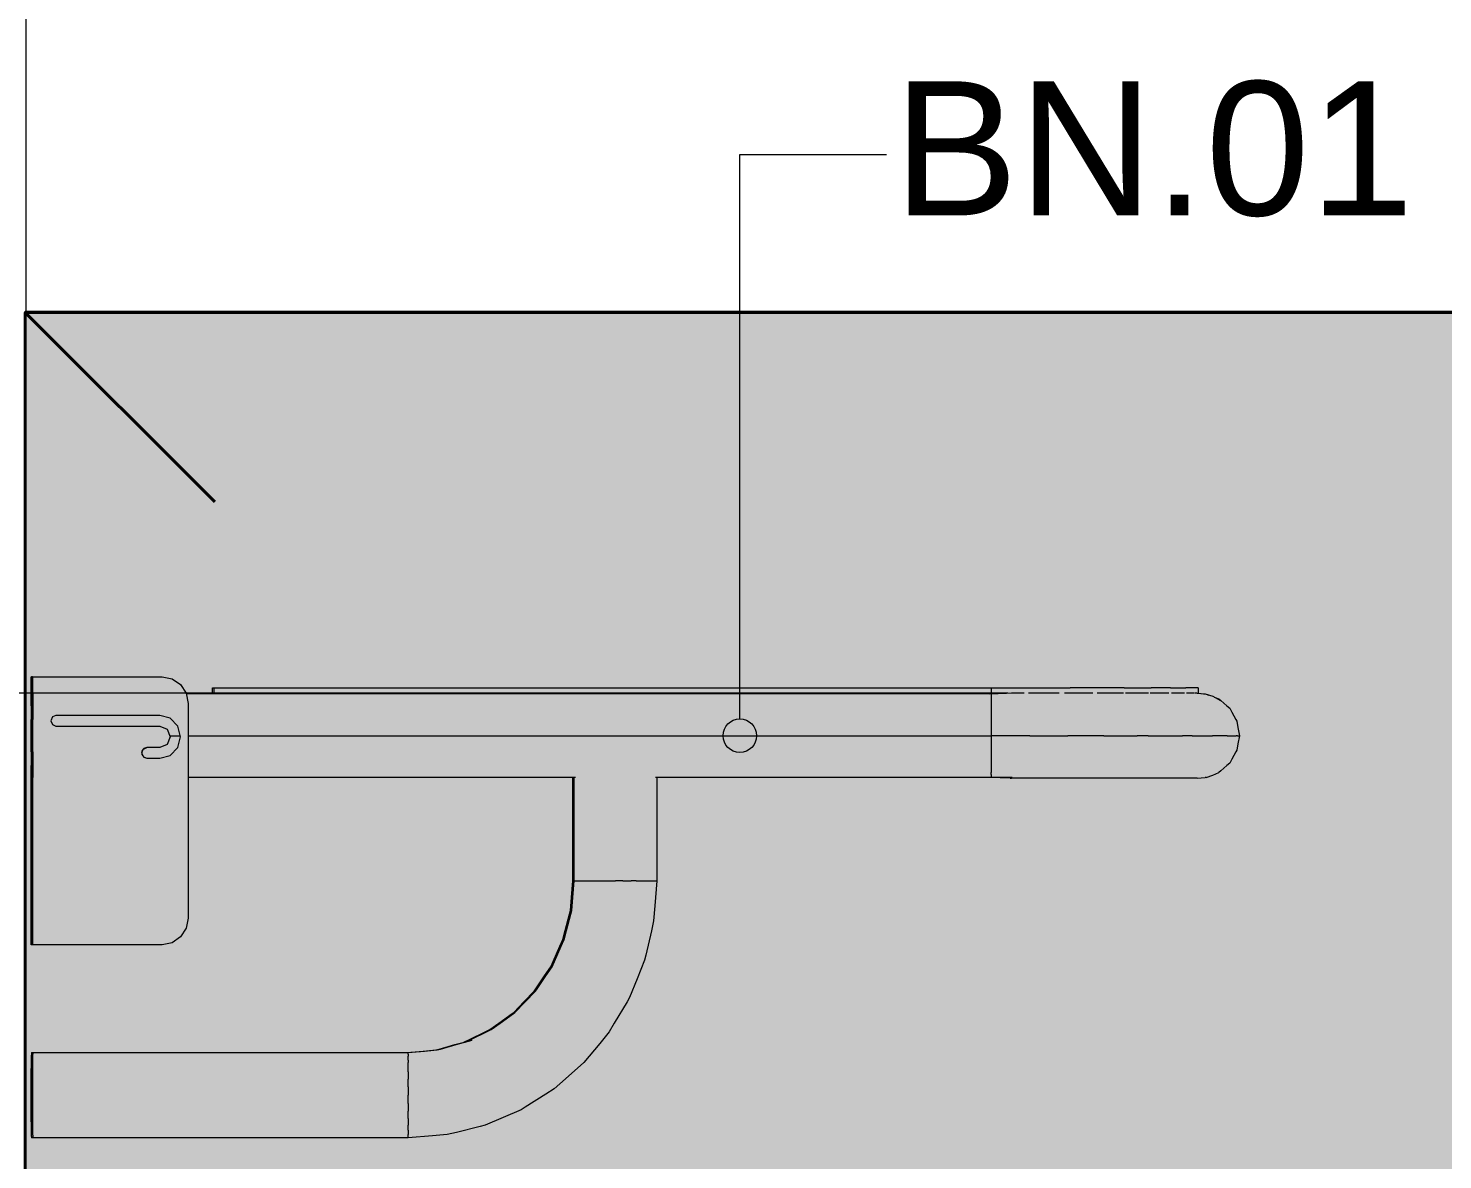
# Model space of a CAD drawing. Header units: metres. Extents: x -1.4 to 64, y -2.2 to 1.7.
# Drawn here: x 61.477 to 62.005, y -1.758 to -1.336 of the extents above; entities that cross this region are included whole.
import ezdxf

# ---------------------------------------------------------------- set-up
doc = ezdxf.new("R2010")
doc.units = ezdxf.units.M
doc.header["$MEASUREMENT"] = 0
doc.layers.add('COTAS CORTE', color=7, linetype='Continuous')
doc.layers.add('NOTAS-LAYOUT.EXEC', color=7, linetype='Continuous')
for name, color, linetype, lineweight, true_color in [('COTAS CORTE_Caneta_No__25', 7, 'Continuous', 13, 0x982312), ('LOUCAS-METAIS.ARQ_Caneta_No__96', 7, 'Continuous', 0, 0xb6b6b6), ('NOTAS-EXECUTIVO.ARQ_Caneta_No__24', 7, 'Continuous', 40, 0x851f10), ('PAREDE CONSTRUIR_Caneta_No__97', 7, 'Continuous', 13, 0x6b6b6b)]:
    doc.layers.add(name, color=color, linetype=linetype, lineweight=lineweight, true_color=true_color)
for name, color, linetype, lineweight in [('NOTAS-EXECUTIVO.ARQ_Caneta_No__1', 7, 'Continuous', 40), ('NOTAS-LAYOUT.EXEC_Caneta_No__241', 7, 'Continuous', 13), ('NOTAS-LAYOUT.EXEC_Caneta_No__5', 7, 'Continuous', 20)]:
    doc.layers.add(name, color=color, linetype=linetype, lineweight=lineweight)
doc.styles.add('GENERATED_STYLE_1', font='arial.ttf')
doc.dimstyles.new('GENERATED_STYLE__1', dxfattribs={"dimtxt": 0.05, "dimasz": 0.02375, "dimexe": 0.18, "dimexo": 0.267183, "dimgap": 0, "dimtad": 1, "dimzin": 0, "dimdsep": 46, "dimtxsty": 'GENERATED_STYLE_1', "dimblk": 'ARROWHEAD_11', "dimblk1": 'ARROWHEAD_11', "dimblk2": 'ARROWHEAD_11', "dimcen": 0.09, "dimclrd": 256, "dimclre": 256, "dimclrt": 256, "dimadec": 0, "dimazin": 0, "dimtfac": 1, "dimtdec": 4, "dimtmove": 0, "dimatfit": 3, "dimfxl": 0, "dimtolj": 1, "dimtzin": 0, "dimarcsym": 0})

# ---------------------------------------------------------------- blocks, each defined once
blk = doc.blocks.new('*D193', base_point=(118.0502, -2.04186))
at = {"layer": 'COTAS CORTE_Caneta_No__25', "linetype": 'Continuous', "lineweight": 13, "true_color": 0x982312}
for points in [[(61.28169, -1.5839), (61.28217, -1.58629), (61.28352, -1.58832), (61.28555, -1.58967), (61.28794, -1.59015), (61.29033, -1.58967), (61.29236, -1.58832), (61.29372, -1.58629), (61.29419, -1.5839), (61.29372, -1.5815), (61.29236, -1.57948), (61.29033, -1.57812), (61.28794, -1.57765), (61.28555, -1.57812), (61.28352, -1.57948), (61.28217, -1.5815)], [(61.28169, -2.04186), (61.28217, -2.04425), (61.28352, -2.04627), (61.28555, -2.04763), (61.28794, -2.04811), (61.29033, -2.04763), (61.29236, -2.04627), (61.29372, -2.04425), (61.29419, -2.04186), (61.29372, -2.03946), (61.29236, -2.03744), (61.29033, -2.03608), (61.28794, -2.03561), (61.28555, -2.03608), (61.28352, -2.03744), (61.28217, -2.03946)]]:
    blk.add_hatch(color=24, dxfattribs=at).paths.add_polyline_path(points)
at = {"layer": 'COTAS CORTE_Caneta_No__25', "color": 24, "linetype": 'Continuous', "lineweight": 13, "true_color": 0x982312}
for p, q in [((61.28794, -1.57765), (61.28794, -1.5714)), ((61.28169, -1.5839), (61.2645, -1.5839)), ((61.55512, -1.5839), (61.29419, -1.5839)), ((61.28794, -2.03561), (61.28794, -1.59015)), ((61.28169, -2.04186), (61.2645, -2.04186)), ((61.55512, -2.04186), (61.29419, -2.04186)), ((61.28794, -2.05436), (61.28794, -2.04811))]:
    blk.add_line(p, q, dxfattribs=at)
for centre in [(61.28794, -1.5839), (61.28794, -2.04186)]:
    blk.add_circle(centre, 0.00625, dxfattribs=at)
at = {"layer": 'COTAS CORTE_Caneta_No__25', "color": 24, "lineweight": 13, "true_color": 0x982312, "insert": (61.27794, -1.87961), "char_height": 0.05, "attachment_point": 7, "rotation": 90, "style": 'GENERATED_STYLE_1'}
blk.add_mtext('\\A1;{\\pql;\\fArial|b0|i0|c0|p0;\\W1.000000;0,46}', dxfattribs=at)
blk = doc.blocks.new('ARROWHEAD_11')
at = {"color": 0, "linetype": 'Continuous', "lineweight": 0}
blk.add_line((0, 0), (-1, 0), dxfattribs=at)
at = {"color": 0, "linetype": 'Continuous', "lineweight": 0, "const_width": 0.25, "flags": 128}
blk.add_lwpolyline([(-0.125, 0, 1), (0.125, 0, 1)], format="xyb", close=True, dxfattribs=at)
blk = doc.blocks.new('*D194', base_point=(118.0502, -2.04186))
at = {"layer": 'COTAS CORTE_Caneta_No__25', "linetype": 'Continuous', "lineweight": 13, "true_color": 0x982312}
for points in [[(62.11876, -0.94186), (62.11923, -0.94425), (62.12059, -0.94627), (62.12262, -0.94763), (62.12501, -0.94811), (62.1274, -0.94763), (62.12943, -0.94627), (62.13078, -0.94425), (62.13126, -0.94186), (62.13078, -0.93946), (62.12943, -0.93744), (62.1274, -0.93608), (62.12501, -0.93561), (62.12262, -0.93608), (62.12059, -0.93744), (62.11923, -0.93946)], [(62.11876, -2.04186), (62.11923, -2.04425), (62.12059, -2.04627), (62.12262, -2.04763), (62.12501, -2.04811), (62.1274, -2.04763), (62.12943, -2.04627), (62.13078, -2.04425), (62.13126, -2.04186), (62.13078, -2.03946), (62.12943, -2.03744), (62.1274, -2.03608), (62.12501, -2.03561), (62.12262, -2.03608), (62.12059, -2.03744), (62.11923, -2.03946)]]:
    blk.add_hatch(color=24, dxfattribs=at).paths.add_polyline_path(points)
at = {"layer": 'COTAS CORTE_Caneta_No__25', "color": 24, "linetype": 'Continuous', "lineweight": 13, "true_color": 0x982312}
for p, q in [((62.12501, -0.93561), (62.12501, -0.92936)), ((62.11876, -0.94186), (61.85783, -0.94186)), ((62.14845, -0.94186), (62.13126, -0.94186)), ((62.12501, -2.03561), (62.12501, -0.94811)), ((62.11876, -2.04186), (61.85783, -2.04186)), ((62.14845, -2.04186), (62.13126, -2.04186)), ((62.12501, -2.05436), (62.12501, -2.04811))]:
    blk.add_line(p, q, dxfattribs=at)
for centre in [(62.12501, -0.94186), (62.12501, -2.04186)]:
    blk.add_circle(centre, 0.00625, dxfattribs=at)
at = {"layer": 'COTAS CORTE_Caneta_No__25', "color": 24, "lineweight": 13, "true_color": 0x982312, "insert": (62.11501, -1.55859), "char_height": 0.05, "attachment_point": 7, "rotation": 90, "style": 'GENERATED_STYLE_1'}
blk.add_mtext('\\A1;{\\pql;\\fArial|b0|i0|c0|p0;\\W1.000000;1,10}', dxfattribs=at)
blk = doc.blocks.new('*D201', base_point=(118.0502, -2.04186))
at = {"layer": 'COTAS CORTE_Caneta_No__25', "linetype": 'Continuous', "lineweight": 13, "true_color": 0x982312}
for points in [[(61.18723, 1.10814), (61.1877, 1.10575), (61.18906, 1.10373), (61.19109, 1.10237), (61.19348, 1.10189), (61.19587, 1.10237), (61.1979, 1.10373), (61.19925, 1.10575), (61.19973, 1.10814), (61.19925, 1.11054), (61.1979, 1.11256), (61.19587, 1.11392), (61.19348, 1.11439), (61.19109, 1.11392), (61.18906, 1.11256), (61.1877, 1.11054)], [(61.18723, -2.04186), (61.1877, -2.04425), (61.18906, -2.04627), (61.19109, -2.04763), (61.19348, -2.04811), (61.19587, -2.04763), (61.1979, -2.04627), (61.19925, -2.04425), (61.19973, -2.04186), (61.19925, -2.03946), (61.1979, -2.03744), (61.19587, -2.03608), (61.19348, -2.03561), (61.19109, -2.03608), (61.18906, -2.03744), (61.1877, -2.03946)]]:
    blk.add_hatch(color=24, dxfattribs=at).paths.add_polyline_path(points)
at = {"layer": 'COTAS CORTE_Caneta_No__25', "color": 24, "linetype": 'Continuous', "lineweight": 13, "true_color": 0x982312}
for p, q in [((61.18723, 1.10814), (61.17004, 1.10814)), ((61.46066, 1.10814), (61.19973, 1.10814)), ((61.19348, -2.03561), (61.19348, 1.10189)), ((61.18723, -2.04186), (61.17004, -2.04186)), ((61.46066, -2.04186), (61.19973, -2.04186)), ((61.19348, -2.05436), (61.19348, -2.04811))]:
    blk.add_line(p, q, dxfattribs=at)
for centre in [(61.19348, 1.10814), (61.19348, -2.04186)]:
    blk.add_circle(centre, 0.00625, dxfattribs=at)
at = {"layer": 'COTAS CORTE_Caneta_No__25', "color": 24, "lineweight": 13, "true_color": 0x982312, "char_height": 0.05, "attachment_point": 7, "rotation": 90, "style": 'GENERATED_STYLE_1'}
for s, insert in [('\\A1;{\\pql;\\fArial|b0|i0|c0|p0;\\W1.000000;0,01}', (61.18348, 0.96843)), ('\\A1;{\\pql;\\fArial|b0|i0|c0|p0;\\W1.000000;3,15}', (61.18348, -0.60032))]:
    blk.add_mtext(s, dxfattribs=dict(at, insert=insert))
blk = doc.blocks.new('Label_31_20', base_point=(61.74261, -1.59976))
at = {"layer": 'NOTAS-LAYOUT.EXEC', "linetype": 'Continuous', "lineweight": 0, "true_color": 0x000000}
blk.add_hatch(color=18, dxfattribs=at).paths.add_polyline_path([(61.73636, -1.59976), (61.73683, -1.60215), (61.73819, -1.60417), (61.74022, -1.60553), (61.74261, -1.60601), (61.745, -1.60553), (61.74703, -1.60417), (61.74838, -1.60215), (61.74886, -1.59976), (61.74838, -1.59736), (61.74703, -1.59534), (61.745, -1.59398), (61.74261, -1.59351), (61.74022, -1.59398), (61.73819, -1.59534), (61.73683, -1.59736)])
at = {"layer": 'NOTAS-LAYOUT.EXEC_Caneta_No__241', "color": 7, "linetype": 'Continuous', "lineweight": 13}
for p, q in [((61.74261, -1.59351), (61.74261, -1.38303)), ((61.74261, -1.38303), (61.79732, -1.38303))]:
    blk.add_line(p, q, dxfattribs=at)
at = {"layer": 'NOTAS-LAYOUT.EXEC_Caneta_No__5', "color": 7, "linetype": 'Continuous', "lineweight": 20}
blk.add_circle((61.74261, -1.59976), 0.00625, dxfattribs=at)
at = {"layer": 'NOTAS-LAYOUT.EXEC_Caneta_No__241', "color": 7, "lineweight": 13, "insert": (61.79982, -1.35568), "char_height": 0.05, "attachment_point": 1, "style": 'GENERATED_STYLE_1'}
blk.add_mtext('\\A1;{\\pql;\\pt0,241;\\fArial|b0|i0|c0|p0;\\W1.000000;BN.01\\fArial|b0|i0|c0|p0;\\W1.000000;\\A1{\\H.66x;\\S^  ;}\\fArial|b0|i0|c0|p0;\\W1.000000;\\fArial|b0|i0|c0|p0;\\W1.000000;\\A1{\\H.66x;\\S^  ;}\\fArial|b0|i0|c0|p0;\\W1.000000;\\fArial|b0|i0|c0|p0;\\W1.000000;\\fArial|b0|i0|c0|p0;\\W1.000000;\\fArial|b0|i0|c0|p0;\\W1.000000;\\fArial|b0|i0|c0|p0;\\W1.000000;\\fArial|b0|i0|c0|p0;\\W1.000000;\\fArial|b0|i0|c0|p0;\\W1.000000;\\A1{\\H.66x;\\S^  ;}\\fArial|b0|i0|c0|p0;\\W1.000000;\\fArial|b0|i0|c0|p0;\\W1.000000;\\A1{\\H.66x;\\S^  ;}\\fArial|b0|i0|c0|p0;\\W1.000000;\\fArial|b0|i0|c0|p0;\\W1.000000;\\fArial|b0|i0|c0|p0;\\W1.000000;\\fArial|b0|i0|c0|p0;\\W1.000000;\\fArial|b0|i0|c0|p0;\\W1.000000;\\fArial|b0|i0|c0|p0;\\W1.000000;\\fArial|b0|i0|c0|p0;\\W1.000000;\\A1{\\H.66x;\\S^  ;}\\fArial|b0|i0|c0|p0;\\W1.000000;\\fArial|b0|i0|c0|p0;\\W1.000000;\\A1{\\H.66x;\\S^  ;}\\fArial|b0|i0|c0|p0;\\W1.000000;\\fArial|b0|i0|c0|p0;\\W1.000000;\\fArial|b0|i0|c0|p0;\\W1.000000;\\fArial|b0|i0|c0|p0;\\W1.000000;\\fArial|b0|i0|c0|p0;\\W1.000000;\\fArial|b0|i0|c0|p0;\\W1.000000;\\fArial|b0|i0|c0|p0;\\W1.000000;\\A1{\\H.66x;\\S^  ;}\\fArial|b0|i0|c0|p0;\\W1.000000;\\fArial|b0|i0|c0|p0;\\W1.000000;\\A1{\\H.66x;\\S^  ;}\\fArial|b0|i0|c0|p0;\\W1.000000;\\fArial|b0|i0|c0|p0;\\W1.000000;\\fArial|b0|i0|c0|p0;\\W1.000000;\\fArial|b0|i0|c0|p0;\\W1.000000;\\fArial|b0|i0|c0|p0;\\W1.000000;\\fArial|b0|i0|c0|p0;\\W1.000000;\\fArial|b0|i0|c0|p0;\\W1.000000;\\A1{\\H.66x;\\S^  ;}\\fArial|b0|i0|c0|p0;\\W1.000000;\\fArial|b0|i0|c0|p0;\\W1.000000;\\A1{\\H.66x;\\S^  ;}\\fArial|b0|i0|c0|p0;\\W1.000000;\\fArial|b0|i0|c0|p0;\\W1.000000;\\fArial|b0|i0|c0|p0;\\W1.000000;\\fArial|b0|i0|c0|p0;\\W1.000000;\\fArial|b0|i0|c0|p0;\\W1.000000;\\fArial|b0|i0|c0|p0;\\W1.000000;\\fArial|b0|i0|c0|p0;\\W1.000000;\\A1{\\H.66x;\\S^  ;}\\fArial|b0|i0|c0|p0;\\W1.000000;}', dxfattribs=at)
blk = doc.blocks.new('símbolo_paginação de piso(1)(1)[16]_20', base_point=(61.47616, -2.04186))
at = {"layer": 'NOTAS-EXECUTIVO.ARQ_Caneta_No__24', "linetype": 'Continuous', "lineweight": 0, "true_color": 0x210704}
blk.add_hatch(color=18, dxfattribs=at).paths.add_polyline_path([(62.07616, -1.44186), (61.47616, -1.44186), (61.47616, -2.04186), (62.07616, -2.04186)])
at = {"layer": 'NOTAS-EXECUTIVO.ARQ_Caneta_No__1', "color": 7, "linetype": 'Continuous', "lineweight": 40}
blk.add_line((61.47616, -1.44186), (61.54688, -1.51257), dxfattribs=at)
at = {"layer": 'NOTAS-EXECUTIVO.ARQ_Caneta_No__1', "color": 7, "linetype": 'Continuous', "lineweight": 40, "flags": 128}
blk.add_lwpolyline([(62.07616, -1.44186), (62.07616, -2.04186), (61.47616, -2.04186), (61.47616, -1.44186)], close=True, dxfattribs=at)

msp = doc.modelspace()

# ---------------------------------------------------------------- hatches: boundary and pattern name
at = {"layer": 'PAREDE CONSTRUIR_Caneta_No__97', "linetype": 'Continuous', "lineweight": 13, "true_color": 0x6b6b6b}
h = msp.add_hatch(dxfattribs=at)
h.set_pattern_fill('Ceramica_60_x_60_0014', color=251, style=0, pattern_type=2)
h.set_pattern_definition([(180, (61.47616, -2.04186), (0, 0.6), []), (90, (61.47616, -2.04186), (0.6, 0), [])])
h.paths.add_polyline_path([(61.47616, 1.10814), (61.47616, -0.56713), (61.48116, -0.56713), (61.48116, -0.57686), (61.48701, -0.57686), (61.50287, -0.57865), (61.51875, -0.5842), (61.53298, -0.59315), (61.54487, -0.60504), (61.55382, -0.61927), (61.55937, -0.63515), (61.56116, -0.65101), (61.56116, -1.2327), (61.55937, -1.24856), (61.55382, -1.26444), (61.54602, -1.27686), (62.30636, -1.27686), (62.31058, -1.27231), (62.31703, -1.26858), (62.3243, -1.26693), (62.33173, -1.26748), (62.33867, -1.2702), (62.34449, -1.27485), (62.34869, -1.28101), (62.35089, -1.28813), (62.35089, -1.29558), (62.34869, -1.3027), (62.34449, -1.30886), (62.33867, -1.31351), (62.33173, -1.31623), (62.3243, -1.31679), (62.31703, -1.31513), (62.31058, -1.3114), (62.30636, -1.30685), (61.54586, -1.30685), (61.54449, -1.30886), (61.53867, -1.31351), (61.53173, -1.31623), (61.5243, -1.31679), (61.51703, -1.31513), (61.51058, -1.3114), (61.50551, -1.30594), (61.50477, -1.3044), (61.50287, -1.30507), (61.48701, -1.30685), (61.48116, -1.30685), (61.48116, -1.31686), (61.47616, -1.31686), (61.47616, -2.04186), (62.94918, -2.04186), (62.94918, -2.00647), (62.99824, -1.77057), (62.90116, -1.61724), (62.90116, -1.58186), (62.89117, -1.58186), (62.88117, -1.26686), (62.88117, -1.24686), (62.88165, -1.24198), (62.88538, -1.23297), (62.89228, -1.22607), (62.90129, -1.22234), (62.90617, -1.22186), (63.05617, -1.22186), (63.05617, -1.21686), (63.09617, -1.21686), (63.09617, -1.22186), (63.24617, -1.22186), (63.25104, -1.22234), (63.26005, -1.22607), (63.26695, -1.23297), (63.27068, -1.24198), (63.27117, -1.24686), (63.27117, -1.26686), (63.26117, -1.58186), (63.25117, -1.58186), (63.25117, -1.61724), (63.15409, -1.77057), (63.20315, -2.00647), (63.20315, -2.04186), (63.57616, -2.04186), (63.57617, -1.31679), (63.57116, -1.31679), (63.57116, -1.30685), (63.55275, -1.30685), (63.54002, -1.30685), (63.52859, -1.30685), (63.51905, -1.30685), (63.51187, -1.30685), (63.5059, -1.30685), (63.5033, -1.30658), (63.50079, -1.30586), (63.49844, -1.30471), (63.49632, -1.30318), (63.49451, -1.3013), (63.49304, -1.29913), (63.49198, -1.29674), (63.49135, -1.2942), (63.49117, -1.29159), (63.49144, -1.28899), (63.49216, -1.28648), (63.49331, -1.28413), (63.49484, -1.28201), (63.49672, -1.2802), (63.49889, -1.27874), (63.50128, -1.27767), (63.50382, -1.27704), (63.50642, -1.27686), (63.51234, -1.27686), (63.51946, -1.27686), (63.52892, -1.27686), (63.54025, -1.27686), (63.55287, -1.27686), (63.57116, -1.27686), (63.57116, -1.26693), (63.57617, -1.26693), (63.57617, -1.21686), (63.57122, -1.21686), (63.57122, -1.20685), (63.56537, -1.20685), (63.54951, -1.20507), (63.53364, -1.19951), (63.5194, -1.19056), (63.50751, -1.17867), (63.49856, -1.16444), (63.49301, -1.14856), (63.49122, -1.1327), (63.49122, -0.55101), (63.49301, -0.53515), (63.49856, -0.51927), (63.50751, -0.50504), (63.5194, -0.49315), (63.53364, -0.4842), (63.54951, -0.47865), (63.56537, -0.47686), (63.57122, -0.47686), (63.57122, -0.46713), (63.57616, -0.46713), (63.57616, 1.10814)])
h.paths.add_polyline_path([(61.47841, -1.57776), (61.52724, -1.57776), (61.53094, -1.57852), (61.53407, -1.58068), (61.53616, -1.58393), (61.53619, -1.5841), (61.83581, -1.5841), (61.84209, -1.5839), (61.54604, -1.5839), (61.54604, -1.58186), (61.91352, -1.58186), (61.91352, -1.58389), (61.91452, -1.584), (61.91579, -1.5841), (61.91618, -1.5841), (61.91749, -1.58459), (61.919, -1.58507), (61.91951, -1.58535), (61.9212, -1.58599), (61.92528, -1.58953), (61.92795, -1.59432), (61.92887, -1.59976), (61.92795, -1.60519), (61.92528, -1.60998), (61.9212, -1.61353), (61.919, -1.61444), (61.9165, -1.6153), (61.91618, -1.61541), (61.91315, -1.61566), (61.84338, -1.61566), (61.84002, -1.61555), (61.8358, -1.61541), (61.71161, -1.61541), (61.71161, -1.65386), (61.71047, -1.66886), (61.70707, -1.68349), (61.70151, -1.69739), (61.69392, -1.71022), (61.68448, -1.72167), (61.67342, -1.73144), (61.66103, -1.7393), (61.6476, -1.74506), (61.63347, -1.74857), (61.61898, -1.74976), (61.47843, -1.74976), (61.47843, -1.7488), (61.47843, -1.74604), (61.47842, -1.74181), (61.47842, -1.73662), (61.47842, -1.73077), (61.47842, -1.72591), (61.47842, -1.72511), (61.47843, -1.72168), (61.47843, -1.72081), (61.47843, -1.71891), (61.47843, -1.71796), (61.61848, -1.71796), (61.62924, -1.71698), (61.63966, -1.71409), (61.64944, -1.70937), (61.65828, -1.70296), (61.66591, -1.69506), (61.6721, -1.68591), (61.67666, -1.67579), (61.67695, -1.67467), (61.67754, -1.67241), (61.67946, -1.66499), (61.6804, -1.65386), (61.6804, -1.61541), (61.5369, -1.61541), (61.5369, -1.66776), (61.53616, -1.67158), (61.53407, -1.67483), (61.53094, -1.67699), (61.52724, -1.67776), (61.47841, -1.67776)], flags=0)
h.paths.add_polyline_path([(61.6592, 0.07214), (61.7292, 0.07214), (61.7292, 0.07514), (61.74268, 0.07514), (61.7392, 0.08814), (61.74456, 0.10814), (61.7592, 0.12279), (61.7792, 0.12814), (61.7992, 0.12279), (61.81384, 0.10814), (61.8192, 0.08814), (61.81572, 0.07514), (61.8292, 0.07514), (61.8292, 0.07214), (61.8992, 0.07214), (61.8992, 0.06014), (61.8892, 0.06014), (61.8892, 0.05814), (61.80384, 0.05814), (61.7992, 0.0535), (61.7902, 0.05109), (61.7902, -0.14902), (61.7912, -0.1482), (61.8162, -0.14271), (61.8412, -0.1482), (61.8595, -0.16319), (61.8662, -0.18367), (61.8662, -0.19916), (61.8595, -0.21964), (61.8412, -0.23463), (61.82719, -0.2377), (61.8267, -0.26842), (61.82621, -0.35286), (61.8292, -0.35286), (61.8292, -0.38886), (61.82269, -0.38886), (61.82264, -0.40711), (61.82904, -0.47281), (61.84234, -0.55041), (61.86404, -0.62662), (61.86439, -0.62781), (61.86542, -0.63048), (61.8949, -0.70577), (61.92144, -0.78408), (61.9413, -0.86261), (61.95456, -0.94136), (61.9547, -1.07707), (61.95372, -1.09206), (61.95074, -1.10701), (61.94584, -1.12144), (61.9391, -1.13511), (61.93064, -1.14778), (61.92059, -1.15924), (61.90913, -1.16929), (61.89646, -1.17776), (61.88279, -1.1845), (61.86835, -1.1894), (61.85341, -1.19237), (61.8382, -1.19337), (61.82299, -1.19237), (61.80804, -1.1894), (61.79361, -1.1845), (61.77994, -1.17776), (61.76727, -1.16929), (61.75581, -1.15924), (61.74576, -1.14778), (61.73729, -1.13511), (61.73055, -1.12144), (61.72565, -1.10701), (61.72268, -1.09206), (61.7217, -1.07707), (61.7217, -0.98086), (61.7202, -0.98086), (61.7202, -0.97157), (61.7042, -0.97586), (61.6872, -0.9713), (61.67475, -0.95886), (61.6702, -0.94186), (61.67475, -0.92486), (61.6872, -0.91241), (61.7042, -0.90786), (61.7157, -0.91094), (61.7157, -0.89986), (61.7337, -0.89986), (61.7337, -0.91786), (61.7317, -0.91786), (61.7317, -0.92291), (61.73264, -0.92386), (61.7682, -0.92386), (61.7682, -0.38886), (61.7292, -0.38886), (61.7292, -0.35286), (61.7682, -0.35286), (61.7682, -0.20527), (61.7662, -0.19916), (61.7662, -0.18367), (61.7682, -0.17756), (61.7682, 0.05109), (61.7592, 0.0535), (61.75456, 0.05814), (61.6692, 0.05814), (61.6692, 0.06014), (61.6592, 0.06014)], flags=0)
h.paths.add_polyline_path([(62.91718, 0.11814), (62.03718, 0.11814), (62.03718, 0.99814), (62.91718, 0.99814)], flags=0)
h.paths.add_polyline_path([(62.30123, -1.19372), (62.30179, -1.18629), (62.30451, -1.17936), (62.30916, -1.17353), (62.31117, -1.17216), (62.31117, -0.51166), (62.30662, -0.50744), (62.30289, -0.50099), (62.30123, -0.49372), (62.30179, -0.48629), (62.30451, -0.47936), (62.30916, -0.47353), (62.31532, -0.46933), (62.32244, -0.46713), (62.32989, -0.46713), (62.33701, -0.46933), (62.34317, -0.47353), (62.34782, -0.47936), (62.35054, -0.48629), (62.35109, -0.49372), (62.34944, -0.50099), (62.34571, -0.50744), (62.34116, -0.51166), (62.34116, -1.17216), (62.34317, -1.17353), (62.34782, -1.17936), (62.35054, -1.18629), (62.35109, -1.19372), (62.34944, -1.20099), (62.34571, -1.20744), (62.34025, -1.21251), (62.33353, -1.21574), (62.32616, -1.21686), (62.3188, -1.21574), (62.31208, -1.21251), (62.30662, -1.20744), (62.30289, -1.20099)], flags=0)
h.paths.add_polyline_path([(62.42123, -1.64855), (62.42123, -1.63516), (62.42351, -1.62199), (62.428, -1.60946), (62.4311, -1.6043), (62.43523, -1.59999), (62.44017, -1.59676), (62.45219, -1.59208), (62.46482, -1.5897), (62.47764, -1.5897), (62.49027, -1.59208), (62.50229, -1.59676), (62.50723, -1.59999), (62.50925, -1.6021), (62.51136, -1.6043), (62.51446, -1.60946), (62.51895, -1.62199), (62.52123, -1.63516), (62.52123, -1.64855), (62.51895, -1.66172), (62.51446, -1.67425), (62.51136, -1.67941), (62.50925, -1.68161), (62.50723, -1.68372), (62.506, -1.68452), (62.50229, -1.68695), (62.49027, -1.69163), (62.47764, -1.69401), (62.46481, -1.69401), (62.45219, -1.69163), (62.44017, -1.68695), (62.43523, -1.68372), (62.4311, -1.67941), (62.428, -1.67425), (62.42351, -1.66172)], flags=0)
h.paths.add_polyline_path([(62.55364, -1.1877), (62.55144, -1.18058), (62.55144, -1.17313), (62.55364, -1.16601), (62.55784, -1.15985), (62.56367, -1.15521), (62.5706, -1.15248), (62.57803, -1.15193), (62.5853, -1.15359), (62.59175, -1.15731), (62.59597, -1.16186), (63.35647, -1.16186), (63.35784, -1.15985), (63.36367, -1.15521), (63.3706, -1.15248), (63.37803, -1.15193), (63.3853, -1.15359), (63.39175, -1.15731), (63.39682, -1.16277), (63.40005, -1.16949), (63.40117, -1.17686), (63.40005, -1.18423), (63.39682, -1.19094), (63.39175, -1.1964), (63.3853, -1.20013), (63.37803, -1.20179), (63.3706, -1.20123), (63.36367, -1.19851), (63.35784, -1.19386), (63.35647, -1.19186), (62.59597, -1.19186), (62.59175, -1.1964), (62.5853, -1.20013), (62.57803, -1.20179), (62.5706, -1.20123), (62.56367, -1.19851), (62.55784, -1.19386)], flags=0)
h.paths.add_polyline_path([(62.61765, -1.44055), (62.61305, -1.44055), (62.61305, -1.41589), (62.61545, -1.41589), (62.61635, -1.38128), (62.61645, -1.38092), (62.61656, -1.38078), (62.61859, -1.35249), (62.61754, -1.35108), (62.61625, -1.3479), (62.61577, -1.34432), (62.61573, -1.33016), (62.61619, -1.32656), (62.61745, -1.32331), (62.61935, -1.3207), (62.62172, -1.31898), (62.62437, -1.31842), (62.62697, -1.31911), (62.62933, -1.32085), (62.63125, -1.32342), (62.63254, -1.32659), (62.63302, -1.33016), (62.63307, -1.34432), (62.63261, -1.34794), (62.63135, -1.35118), (62.63026, -1.35268), (62.63228, -1.38079), (62.63238, -1.38092), (62.63249, -1.38128), (62.63337, -1.41589), (62.63571, -1.41589), (62.63571, -1.44055), (62.63119, -1.44055), (62.63117, -1.44055), (62.63003, -1.44083), (62.62928, -1.44097), (62.62928, -1.74604), (62.62903, -1.76689), (62.63253, -1.78588), (62.63949, -1.80257), (62.64932, -1.81559), (62.66121, -1.82386), (62.67418, -1.8267), (62.68714, -1.82386), (62.69903, -1.81559), (62.70887, -1.80257), (62.71582, -1.78588), (62.71933, -1.76689), (62.71907, -1.74604), (62.71907, -1.45438), (62.71618, -1.45438), (62.71618, -1.45165), (62.71529, -1.45082), (62.71349, -1.44852), (62.71196, -1.44582), (62.71073, -1.4428), (62.70983, -1.43953), (62.70928, -1.43608), (62.70909, -1.43255), (62.70928, -1.42902), (62.70983, -1.42558), (62.71073, -1.4223), (62.71196, -1.41928), (62.71349, -1.41659), (62.71368, -1.41634), (62.71343, -1.4157), (62.71301, -1.41387), (62.71287, -1.41199), (62.71291, -1.38795), (62.71305, -1.38607), (62.71346, -1.38423), (62.71413, -1.38249), (62.71506, -1.38088), (62.71621, -1.37945), (62.71756, -1.37822), (62.71907, -1.37724), (62.72071, -1.37651), (62.72243, -1.37607), (62.7242, -1.37593), (62.72597, -1.37607), (62.72769, -1.37651), (62.72933, -1.37724), (62.73085, -1.37822), (62.7322, -1.37945), (62.73335, -1.38088), (62.73428, -1.38249), (62.73497, -1.38423), (62.73538, -1.38607), (62.73552, -1.38795), (62.73549, -1.41199), (62.73535, -1.41387), (62.73494, -1.4157), (62.73464, -1.41647), (62.73474, -1.41659), (62.73627, -1.41928), (62.7375, -1.4223), (62.7384, -1.42558), (62.73895, -1.42902), (62.73914, -1.43255), (62.73895, -1.43608), (62.7384, -1.43953), (62.7375, -1.4428), (62.73627, -1.44582), (62.73474, -1.44852), (62.73295, -1.45082), (62.73215, -1.45156), (62.73215, -1.45438), (62.72982, -1.45438), (62.72905, -1.45438), (62.72905, -1.7459), (62.72933, -1.7688), (62.72505, -1.79199), (62.71655, -1.81238), (62.70454, -1.82829), (62.69002, -1.83839), (62.67418, -1.84186), (62.65834, -1.83839), (62.64381, -1.82829), (62.6318, -1.81238), (62.62331, -1.79199), (62.61903, -1.7688), (62.6193, -1.7459), (62.6193, -1.44092), (62.61881, -1.44083), (62.61767, -1.44055)], flags=0)

# ---------------------------------------------------------------- linework, layer by layer
at = {"layer": 'LOUCAS-METAIS.ARQ_Caneta_No__96', "color": 253, "linetype": 'Continuous', "lineweight": 0, "true_color": 0xb6b6b6}
for p, q in [((61.47842, -1.58865), (61.47842, -1.57776)), ((61.47845, -1.57776), (61.47842, -1.57776)), ((61.47845, -1.57776), (61.47891, -1.57776)), ((61.47845, -1.67776), (61.47845, -1.57776)), ((61.47891, -1.58865), (61.47891, -1.57776)), ((61.47894, -1.57776), (61.47891, -1.57776)), ((61.47895, -1.57776), (61.52724, -1.57776)), ((61.47895, -1.67776), (61.47895, -1.57776)), ((61.52724, -1.57776), (61.53094, -1.57852)), ((61.53094, -1.57852), (61.53407, -1.58068)), ((61.53407, -1.58068), (61.53616, -1.58393)), ((61.54604, -1.5839), (61.54604, -1.58186)), ((61.54604, -1.58186), (61.54654, -1.58186)), ((61.54654, -1.5839), (61.54654, -1.58186)), ((61.54654, -1.58186), (61.8363, -1.58186)), ((61.8363, -1.58186), (61.8363, -1.5839)), ((61.8363, -1.58186), (61.84385, -1.58186)), ((61.84385, -1.58186), (61.84972, -1.58186)), ((61.84972, -1.58186), (61.85134, -1.58186)), ((61.85134, -1.58186), (61.85866, -1.58186)), ((61.85866, -1.58186), (61.86272, -1.58186)), ((61.86272, -1.58186), (61.86578, -1.58186)), ((61.87493, -1.58186), (61.86578, -1.58186)), ((61.88596, -1.58186), (61.87493, -1.58186)), ((61.88596, -1.58186), (61.89071, -1.58186)), ((61.89071, -1.58186), (61.89547, -1.58186)), ((61.89547, -1.58186), (61.89596, -1.58186)), ((61.90319, -1.58186), (61.89596, -1.58186)), ((61.90319, -1.58186), (61.90426, -1.58186)), ((61.90426, -1.58186), (61.90745, -1.58186)), ((61.90745, -1.58186), (61.90887, -1.58186)), ((61.91235, -1.58186), (61.90887, -1.58186)), ((61.91352, -1.58186), (61.91235, -1.58186)), ((61.91352, -1.58186), (61.91352, -1.58389)), ((61.47843, -1.58421), (61.47843, -1.5841)), ((61.47844, -1.58528), (61.47843, -1.58421)), ((61.47843, -1.58528), (61.47843, -1.58599)), ((61.47843, -1.58599), (61.47843, -1.58665)), ((61.47843, -1.58665), (61.47843, -1.58865)), ((61.47844, -1.58599), (61.47844, -1.58528)), ((61.47844, -1.58665), (61.47844, -1.58599)), ((61.47844, -1.58865), (61.47844, -1.58665)), ((61.47892, -1.58599), (61.47892, -1.58528)), ((61.47892, -1.58953), (61.47892, -1.58599)), ((61.47893, -1.5841), (61.47893, -1.58599)), ((61.47893, -1.58599), (61.47893, -1.58953)), ((61.53616, -1.58393), (61.5369, -1.58776)), ((61.8363, -1.5841), (61.53619, -1.5841)), ((61.54654, -1.5839), (61.54604, -1.5839)), ((61.8363, -1.5839), (61.54654, -1.5839)), ((61.83581, -1.5841), (61.84209, -1.5839)), ((61.84387, -1.58386), (61.8363, -1.5841)), ((61.84259, -1.5839), (61.8363, -1.5839)), ((61.8363, -1.5841), (61.8363, -1.58421)), ((61.8363, -1.58421), (61.8363, -1.58528)), ((61.8363, -1.58528), (61.8363, -1.58599)), ((61.8363, -1.58599), (61.83631, -1.58665)), ((61.83631, -1.58665), (61.83631, -1.58865)), ((61.84865, -1.58386), (61.84387, -1.58386)), ((61.85137, -1.58386), (61.85026, -1.58386)), ((61.85873, -1.58386), (61.85137, -1.58386)), ((61.86164, -1.58386), (61.85873, -1.58386)), ((61.86587, -1.58386), (61.86362, -1.58386)), ((61.87272, -1.58386), (61.86587, -1.58386)), ((61.8742, -1.58386), (61.87272, -1.58386)), ((61.87922, -1.58386), (61.87588, -1.58386)), ((61.88531, -1.58386), (61.87922, -1.58386)), ((61.88571, -1.58386), (61.88531, -1.58386)), ((61.89092, -1.58386), (61.88648, -1.58386)), ((61.89494, -1.58386), (61.89092, -1.58386)), ((61.89601, -1.58386), (61.89564, -1.58386)), ((61.90052, -1.58386), (61.89601, -1.58386)), ((61.90252, -1.58386), (61.90052, -1.58386)), ((61.90442, -1.58386), (61.90353, -1.58386)), ((61.90766, -1.58386), (61.90442, -1.58386)), ((61.90846, -1.58386), (61.90766, -1.58386)), ((61.9102, -1.58386), (61.90917, -1.58386)), ((61.91204, -1.58386), (61.9102, -1.58386)), ((61.91221, -1.58386), (61.91204, -1.58386)), ((61.91315, -1.58386), (61.91244, -1.58386)), ((61.91315, -1.58386), (61.91613, -1.58416)), ((61.91452, -1.584), (61.91579, -1.5841)), ((61.91551, -1.5841), (61.91618, -1.5841)), ((61.91613, -1.58416), (61.919, -1.58507)), ((61.91618, -1.5841), (61.9165, -1.58421)), ((61.9165, -1.58421), (61.91749, -1.58459)), ((61.919, -1.58507), (61.92164, -1.58653)), ((61.91951, -1.58535), (61.9212, -1.58599)), ((61.9212, -1.58599), (61.92196, -1.58665)), ((61.92196, -1.58665), (61.92426, -1.58865)), ((61.47843, -1.58865), (61.47842, -1.58953)), ((61.47842, -1.58953), (61.47842, -1.59103)), ((61.47842, -1.59103), (61.47842, -1.59372)), ((61.47844, -1.58953), (61.47844, -1.58865)), ((61.47844, -1.59103), (61.47844, -1.58953)), ((61.47844, -1.59372), (61.47844, -1.59103)), ((61.47892, -1.59432), (61.47892, -1.58953)), ((61.47893, -1.58953), (61.47894, -1.59372)), ((61.48626, -1.59278), (61.48569, -1.5942)), ((61.48762, -1.5922), (61.48626, -1.59278)), ((61.52631, -1.5922), (61.48762, -1.5922)), ((61.52631, -1.5922), (61.52631, -1.5922)), ((61.53018, -1.59327), (61.52631, -1.5922)), ((61.5369, -1.58776), (61.5369, -1.66776)), ((61.83631, -1.58865), (61.83631, -1.58953)), ((61.83631, -1.58953), (61.83631, -1.59103)), ((61.83631, -1.59103), (61.83631, -1.59372)), ((61.92426, -1.58865), (61.92528, -1.58953)), ((61.92528, -1.58953), (61.92611, -1.59103)), ((61.92611, -1.59103), (61.92761, -1.59372)), ((61.47842, -1.59432), (61.47842, -1.59372)), ((61.47842, -1.59976), (61.47842, -1.59432)), ((61.47844, -1.59432), (61.47844, -1.59372)), ((61.47892, -1.59976), (61.47892, -1.59432)), ((61.47894, -1.59432), (61.47894, -1.59372)), ((61.48569, -1.5942), (61.48626, -1.59561)), ((61.48626, -1.59561), (61.48762, -1.5962)), ((61.48762, -1.5962), (61.52631, -1.5962)), ((61.52631, -1.5962), (61.52904, -1.59737)), ((61.52904, -1.59737), (61.53018, -1.6002)), ((61.533, -1.5962), (61.53018, -1.59327)), ((61.53404, -1.6002), (61.533, -1.5962)), ((61.83631, -1.59372), (61.83631, -1.59432)), ((61.83631, -1.59432), (61.83631, -1.5967)), ((61.83631, -1.5967), (61.83631, -1.59976)), ((61.92761, -1.59372), (61.92795, -1.59432)), ((61.92795, -1.59432), (61.92835, -1.5967)), ((61.92835, -1.5967), (61.92887, -1.59976)), ((61.47842, -1.60519), (61.47842, -1.59976)), ((61.47844, -1.60281), (61.47844, -1.59976)), ((61.47844, -1.60519), (61.47844, -1.60281)), ((61.47892, -1.60519), (61.47892, -1.59976)), ((61.47894, -1.60281), (61.47894, -1.59976)), ((61.47894, -1.60519), (61.47894, -1.60281)), ((61.52904, -1.60302), (61.52631, -1.6042)), ((61.53018, -1.6002), (61.52904, -1.60302)), ((61.53, -1.59976), (61.53392, -1.59976)), ((61.533, -1.6042), (61.53404, -1.6002)), ((61.5369, -1.59976), (61.83631, -1.59976)), ((61.83631, -1.59976), (61.83631, -1.60281)), ((61.84537, -1.59976), (61.83631, -1.59976)), ((61.83631, -1.60281), (61.83631, -1.60519)), ((61.8508, -1.59976), (61.84537, -1.59976)), ((61.8508, -1.59976), (61.85433, -1.59976)), ((61.85433, -1.59976), (61.86316, -1.59976)), ((61.86316, -1.59976), (61.86493, -1.59976)), ((61.87164, -1.59976), (61.86493, -1.59976)), ((61.87836, -1.59976), (61.87164, -1.59976)), ((61.87836, -1.59976), (61.8799, -1.59976)), ((61.8799, -1.59976), (61.88765, -1.59976)), ((61.88765, -1.59976), (61.89074, -1.59976)), ((61.89489, -1.59976), (61.89074, -1.59976)), ((61.89489, -1.59976), (61.90179, -1.59976)), ((61.90179, -1.59976), (61.90768, -1.59976)), ((61.91122, -1.59976), (61.90768, -1.59976)), ((61.91122, -1.59976), (61.91312, -1.59976)), ((61.91312, -1.59976), (61.91786, -1.59976)), ((61.91786, -1.59976), (61.91881, -1.59976)), ((61.92158, -1.59976), (61.91881, -1.59976)), ((61.92436, -1.59976), (61.92158, -1.59976)), ((61.92436, -1.59976), (61.92478, -1.59976)), ((61.92478, -1.59976), (61.9269, -1.59976)), ((61.9269, -1.59976), (61.92774, -1.59976)), ((61.92817, -1.59976), (61.92774, -1.59976)), ((61.92835, -1.60281), (61.92795, -1.60519)), ((61.92817, -1.59976), (61.92887, -1.59976)), ((61.92887, -1.59976), (61.92835, -1.60281)), ((61.47842, -1.60579), (61.47842, -1.60519)), ((61.47842, -1.60579), (61.47842, -1.60848)), ((61.47842, -1.60848), (61.47842, -1.60998)), ((61.47844, -1.60579), (61.47844, -1.60519)), ((61.47844, -1.60848), (61.47844, -1.60579)), ((61.47844, -1.60998), (61.47844, -1.60848)), ((61.47892, -1.60998), (61.47892, -1.60519)), ((61.47894, -1.60579), (61.47893, -1.60998)), ((61.47894, -1.60579), (61.47894, -1.60519)), ((61.51965, -1.60598), (61.52017, -1.60483)), ((61.52017, -1.60483), (61.51965, -1.60558)), ((61.51965, -1.60558), (61.51965, -1.60681)), ((61.51965, -1.60644), (61.52, -1.60731)), ((61.51965, -1.60681), (61.52035, -1.60781)), ((61.52035, -1.60458), (61.52017, -1.60483)), ((61.52024, -1.60473), (61.52148, -1.6042)), ((61.52024, -1.60767), (61.52147, -1.60819)), ((61.52148, -1.6042), (61.52035, -1.60458)), ((61.52035, -1.60781), (61.52148, -1.6082)), ((61.52631, -1.6042), (61.52148, -1.6042)), ((61.52148, -1.6082), (61.52631, -1.6082)), ((61.52631, -1.6082), (61.53018, -1.60712)), ((61.52631, -1.6082), (61.52631, -1.6082)), ((61.53018, -1.60712), (61.533, -1.6042)), ((61.83631, -1.60519), (61.83631, -1.60579)), ((61.83631, -1.60579), (61.83631, -1.60848)), ((61.83631, -1.60848), (61.83631, -1.60998)), ((61.92611, -1.60848), (61.92528, -1.60998)), ((61.92761, -1.60579), (61.92611, -1.60848)), ((61.92795, -1.60519), (61.92761, -1.60579)), ((61.47842, -1.60998), (61.47843, -1.61086)), ((61.47842, -1.64976), (61.47842, -1.61086)), ((61.47843, -1.61086), (61.47843, -1.61286)), ((61.47843, -1.61286), (61.47843, -1.61353)), ((61.47843, -1.61353), (61.47843, -1.61423)), ((61.47844, -1.61086), (61.47844, -1.60998)), ((61.47844, -1.61286), (61.47844, -1.61086)), ((61.47844, -1.61353), (61.47844, -1.61286)), ((61.47844, -1.61423), (61.47844, -1.61353)), ((61.47891, -1.64976), (61.47891, -1.61086)), ((61.47892, -1.61353), (61.47892, -1.60998)), ((61.47892, -1.61423), (61.47892, -1.61353)), ((61.47893, -1.60998), (61.47893, -1.61353)), ((61.47893, -1.61353), (61.47893, -1.61541)), ((61.83631, -1.61286), (61.8363, -1.61353)), ((61.8363, -1.61423), (61.8363, -1.61353)), ((61.83631, -1.60998), (61.83631, -1.61086)), ((61.83631, -1.61086), (61.83631, -1.61286)), ((61.919, -1.61444), (61.9212, -1.61353)), ((61.92196, -1.61286), (61.9212, -1.61353)), ((61.92426, -1.61086), (61.92196, -1.61286)), ((61.92528, -1.60998), (61.92426, -1.61086)), ((61.47843, -1.6153), (61.47844, -1.61423)), ((61.47843, -1.61541), (61.47843, -1.6153)), ((61.68136, -1.61541), (61.5369, -1.61541)), ((61.6804, -1.65386), (61.6804, -1.61541)), ((61.68089, -1.65386), (61.68089, -1.61541)), ((61.8363, -1.61541), (61.71114, -1.61541)), ((61.71161, -1.61541), (61.71161, -1.65386)), ((61.84338, -1.61566), (61.8358, -1.61541)), ((61.8363, -1.61423), (61.8363, -1.6153)), ((61.8363, -1.6153), (61.8363, -1.61541)), ((61.84417, -1.61535), (61.8363, -1.61541)), ((61.84387, -1.61566), (61.8363, -1.61541)), ((61.84338, -1.61566), (61.84387, -1.61566)), ((61.85137, -1.61566), (61.84387, -1.61566)), ((61.85873, -1.61566), (61.85137, -1.61566)), ((61.86587, -1.61566), (61.85873, -1.61566)), ((61.87272, -1.61566), (61.86587, -1.61566)), ((61.87922, -1.61566), (61.87272, -1.61566)), ((61.88531, -1.61566), (61.87922, -1.61566)), ((61.89092, -1.61566), (61.88531, -1.61566)), ((61.89601, -1.61566), (61.89092, -1.61566)), ((61.90052, -1.61566), (61.89601, -1.61566)), ((61.90442, -1.61566), (61.90052, -1.61566)), ((61.90766, -1.61566), (61.90442, -1.61566)), ((61.9102, -1.61566), (61.90766, -1.61566)), ((61.91204, -1.61566), (61.9102, -1.61566)), ((61.91315, -1.61566), (61.91204, -1.61566)), ((61.91315, -1.61566), (61.91618, -1.61541)), ((61.9165, -1.6153), (61.91618, -1.61541)), ((61.9165, -1.6153), (61.919, -1.61444)), ((61.47845, -1.64976), (61.47842, -1.64976)), ((61.47842, -1.67776), (61.47842, -1.64976)), ((61.47894, -1.64976), (61.47891, -1.64976)), ((61.47891, -1.67776), (61.47891, -1.64976)), ((61.67987, -1.66012), (61.6804, -1.65386)), ((61.68036, -1.66012), (61.68089, -1.65386)), ((61.6804, -1.65386), (61.68089, -1.65386)), ((61.68089, -1.65386), (61.68141, -1.65386)), ((61.68141, -1.65386), (61.68182, -1.65386)), ((61.68182, -1.65386), (61.68215, -1.65386)), ((61.68215, -1.65386), (61.68366, -1.65386)), ((61.68366, -1.65386), (61.68449, -1.65386)), ((61.68449, -1.65386), (61.68551, -1.65386)), ((61.68551, -1.65386), (61.68781, -1.65386)), ((61.68781, -1.65386), (61.68858, -1.65386)), ((61.68858, -1.65386), (61.69046, -1.65386)), ((61.69046, -1.65386), (61.69328, -1.65386)), ((61.69328, -1.65386), (61.69359, -1.65386)), ((61.69359, -1.65386), (61.69626, -1.65386)), ((61.69893, -1.65386), (61.69626, -1.65386)), ((61.69893, -1.65386), (61.69924, -1.65386)), ((61.69924, -1.65386), (61.70206, -1.65386)), ((61.70394, -1.65386), (61.70206, -1.65386)), ((61.70394, -1.65386), (61.7047, -1.65386)), ((61.7047, -1.65386), (61.707, -1.65386)), ((61.707, -1.65386), (61.70802, -1.65386)), ((61.70802, -1.65386), (61.70885, -1.65386)), ((61.70885, -1.65386), (61.71035, -1.65386)), ((61.71035, -1.65386), (61.71068, -1.65386)), ((61.71068, -1.65386), (61.71109, -1.65386)), ((61.71161, -1.65386), (61.71089, -1.66323)), ((61.71109, -1.65386), (61.71161, -1.65386)), ((61.67946, -1.66499), (61.67987, -1.66012)), ((61.67995, -1.66499), (61.68036, -1.66012)), ((61.67754, -1.67241), (61.67911, -1.66634)), ((61.67803, -1.67241), (61.6796, -1.66634)), ((61.67911, -1.66634), (61.67946, -1.66499)), ((61.6796, -1.66634), (61.67995, -1.66499)), ((61.71089, -1.66323), (61.71047, -1.66886)), ((61.53616, -1.67158), (61.53407, -1.67483)), ((61.5369, -1.66776), (61.53616, -1.67158)), ((61.71047, -1.66886), (61.70962, -1.67252)), ((61.53094, -1.67699), (61.52724, -1.67776)), ((61.53407, -1.67483), (61.53094, -1.67699)), ((61.67552, -1.67831), (61.67666, -1.67578)), ((61.67602, -1.67831), (61.67716, -1.67578)), ((61.67666, -1.67578), (61.67754, -1.67241)), ((61.67666, -1.67578), (61.67666, -1.67579)), ((61.67716, -1.67578), (61.67715, -1.67579)), ((61.67716, -1.67578), (61.67803, -1.67241)), ((61.70962, -1.67252), (61.7075, -1.68166)), ((61.47845, -1.67776), (61.47842, -1.67776)), ((61.47891, -1.67776), (61.47845, -1.67776)), ((61.47894, -1.67776), (61.47891, -1.67776)), ((61.47894, -1.67776), (61.47895, -1.67776)), ((61.52724, -1.67776), (61.47895, -1.67776)), ((61.67296, -1.68401), (61.67552, -1.67831)), ((61.67345, -1.68401), (61.67602, -1.67831)), ((61.7075, -1.68166), (61.70707, -1.68349)), ((61.66978, -1.68934), (61.6721, -1.68591)), ((61.67027, -1.68934), (61.6726, -1.68591)), ((61.6721, -1.68591), (61.67296, -1.68401)), ((61.6726, -1.68591), (61.67345, -1.68401)), ((61.70707, -1.68349), (61.70429, -1.69044)), ((61.6663, -1.69449), (61.66978, -1.68934)), ((61.66679, -1.69449), (61.67027, -1.68934)), ((61.70429, -1.69044), (61.70151, -1.69739)), ((61.6621, -1.69901), (61.66591, -1.69506)), ((61.66259, -1.69901), (61.66641, -1.69506)), ((61.66591, -1.69506), (61.6663, -1.69449)), ((61.66641, -1.69506), (61.66679, -1.69449)), ((61.70151, -1.69739), (61.70056, -1.699)), ((61.65276, -1.70696), (61.65773, -1.70336)), ((61.65325, -1.70696), (61.65822, -1.70336)), ((61.65773, -1.70336), (61.65828, -1.70296)), ((61.65822, -1.70336), (61.65877, -1.70296)), ((61.65828, -1.70296), (61.6621, -1.69901)), ((61.65877, -1.70296), (61.66259, -1.69901)), ((61.70056, -1.699), (61.69581, -1.70702)), ((61.64944, -1.70937), (61.65276, -1.70696)), ((61.64993, -1.70937), (61.65325, -1.70696)), ((61.69581, -1.70702), (61.69392, -1.71022)), ((61.6364, -1.71499), (61.64083, -1.71377)), ((61.6369, -1.71499), (61.64279, -1.71336)), ((61.63966, -1.71409), (61.6421, -1.71291)), ((61.64016, -1.71409), (61.6426, -1.71291)), ((61.6421, -1.71291), (61.64761, -1.71025)), ((61.6426, -1.71291), (61.6481, -1.71025)), ((61.64761, -1.71025), (61.64944, -1.70937)), ((61.6481, -1.71025), (61.64993, -1.70937)), ((61.69392, -1.71022), (61.69038, -1.71451)), ((61.47843, -1.71796), (61.47844, -1.71891)), ((61.47843, -1.71796), (61.47893, -1.71796)), ((61.47843, -1.72168), (61.47843, -1.71926)), ((61.47844, -1.71926), (61.47844, -1.71891)), ((61.47844, -1.72081), (61.47844, -1.71926)), ((61.47892, -1.72168), (61.47892, -1.71926)), ((61.47893, -1.71796), (61.47893, -1.71849)), ((61.47893, -1.71796), (61.61898, -1.71796)), ((61.47893, -1.71891), (61.47893, -1.71849)), ((61.47893, -1.71926), (61.47893, -1.71891)), ((61.47893, -1.72081), (61.47893, -1.71926)), ((61.61848, -1.71796), (61.62453, -1.71741)), ((61.61898, -1.71796), (61.62503, -1.71741)), ((61.61898, -1.71849), (61.61898, -1.71796)), ((61.61898, -1.71849), (61.61898, -1.71891)), ((61.61898, -1.71891), (61.61898, -1.71926)), ((61.61898, -1.72081), (61.61898, -1.71926)), ((61.62453, -1.71741), (61.62924, -1.71698)), ((61.62503, -1.71741), (61.62973, -1.71698)), ((61.62924, -1.71698), (61.63054, -1.71662)), ((61.62973, -1.71698), (61.63103, -1.71662)), ((61.63054, -1.71662), (61.6364, -1.71499)), ((61.63103, -1.71662), (61.6369, -1.71499)), ((61.69038, -1.71451), (61.68448, -1.72167)), ((61.47842, -1.72591), (61.47843, -1.72168)), ((61.47844, -1.72168), (61.47844, -1.72081)), ((61.47844, -1.72273), (61.47844, -1.72168)), ((61.47844, -1.72511), (61.47844, -1.72273)), ((61.47892, -1.72591), (61.47892, -1.72168)), ((61.47893, -1.72168), (61.47893, -1.72081)), ((61.47893, -1.72273), (61.47893, -1.72168)), ((61.47894, -1.72511), (61.47893, -1.72273)), ((61.61898, -1.72081), (61.61899, -1.72168)), ((61.61899, -1.72273), (61.61899, -1.72168)), ((61.61899, -1.72511), (61.61899, -1.72273)), ((61.68448, -1.72167), (61.67757, -1.72778)), ((61.47842, -1.73109), (61.47842, -1.72591)), ((61.47844, -1.72591), (61.47844, -1.72511)), ((61.47844, -1.72785), (61.47844, -1.72591)), ((61.47844, -1.73077), (61.47844, -1.72785)), ((61.47892, -1.73109), (61.47892, -1.72591)), ((61.47894, -1.72591), (61.47894, -1.72511)), ((61.47894, -1.72785), (61.47894, -1.72591)), ((61.47894, -1.73077), (61.47894, -1.72785)), ((61.61899, -1.72511), (61.61899, -1.72591)), ((61.61899, -1.72591), (61.61899, -1.72785)), ((61.61899, -1.73077), (61.61899, -1.72785)), ((61.67757, -1.72778), (61.67342, -1.73144)), ((61.47842, -1.73662), (61.47842, -1.73109)), ((61.47844, -1.73109), (61.47844, -1.73077)), ((61.47844, -1.73386), (61.47844, -1.73109)), ((61.47844, -1.73662), (61.47844, -1.73386)), ((61.47892, -1.73662), (61.47892, -1.73109)), ((61.47894, -1.73109), (61.47894, -1.73077)), ((61.47894, -1.73386), (61.47894, -1.73109)), ((61.47894, -1.73662), (61.47894, -1.73386)), ((61.61899, -1.73077), (61.61899, -1.73109)), ((61.61899, -1.73109), (61.61899, -1.73386)), ((61.61899, -1.73662), (61.61899, -1.73386)), ((61.67033, -1.73341), (61.66258, -1.73832)), ((61.67342, -1.73144), (61.67033, -1.73341)), ((61.47842, -1.74181), (61.47842, -1.73662)), ((61.47844, -1.73694), (61.47844, -1.73662)), ((61.47844, -1.73986), (61.47844, -1.73694)), ((61.47844, -1.74181), (61.47844, -1.73986)), ((61.47892, -1.74181), (61.47892, -1.73662)), ((61.47894, -1.73694), (61.47894, -1.73662)), ((61.47894, -1.73986), (61.47894, -1.73694)), ((61.47894, -1.74181), (61.47894, -1.73986)), ((61.61899, -1.73694), (61.61899, -1.73662)), ((61.61899, -1.73694), (61.61899, -1.73986)), ((61.61899, -1.74181), (61.61899, -1.73986)), ((61.66103, -1.7393), (61.65432, -1.74218)), ((61.66258, -1.73832), (61.66103, -1.7393)), ((61.47843, -1.74604), (61.47842, -1.74181)), ((61.47844, -1.7426), (61.47844, -1.74181)), ((61.47844, -1.74498), (61.47844, -1.7426)), ((61.47844, -1.74604), (61.47844, -1.74498)), ((61.47892, -1.74604), (61.47892, -1.74181)), ((61.47893, -1.74498), (61.47894, -1.7426)), ((61.47893, -1.74604), (61.47893, -1.74498)), ((61.47894, -1.7426), (61.47894, -1.74181)), ((61.61899, -1.7426), (61.61899, -1.74181)), ((61.61899, -1.7426), (61.61899, -1.74498)), ((61.61899, -1.74604), (61.61899, -1.74498)), ((61.64584, -1.7455), (61.637, -1.7477)), ((61.6476, -1.74506), (61.64584, -1.7455)), ((61.65432, -1.74218), (61.6476, -1.74506)), ((61.47843, -1.74845), (61.47843, -1.74604)), ((61.47843, -1.74922), (61.47844, -1.7488)), ((61.47843, -1.74922), (61.47843, -1.74976)), ((61.47893, -1.74976), (61.47843, -1.74976)), ((61.47844, -1.7469), (61.47844, -1.74604)), ((61.47844, -1.74845), (61.47844, -1.7469)), ((61.47844, -1.7488), (61.47844, -1.74845)), ((61.47892, -1.74845), (61.47892, -1.74604)), ((61.47893, -1.7469), (61.47893, -1.74604)), ((61.47893, -1.74845), (61.47893, -1.7469)), ((61.47893, -1.7488), (61.47893, -1.74845)), ((61.47893, -1.7488), (61.47893, -1.74976)), ((61.61898, -1.74976), (61.47893, -1.74976)), ((61.61898, -1.7469), (61.61899, -1.74604)), ((61.61898, -1.7469), (61.61898, -1.74845)), ((61.61898, -1.7488), (61.61898, -1.74845)), ((61.61898, -1.74922), (61.61898, -1.7488)), ((61.62803, -1.74902), (61.61898, -1.74976)), ((61.61898, -1.74976), (61.61898, -1.74922)), ((61.63347, -1.74857), (61.62803, -1.74902)), ((61.637, -1.7477), (61.63347, -1.74857))]:
    msp.add_line(p, q, dxfattribs=at)

# ---------------------------------------------------------------- block references
at = {"layer": 'NOTAS-EXECUTIVO.ARQ_Caneta_No__1', "color": 7, "linetype": 'Continuous', "lineweight": 40}
msp.add_blockref('símbolo_paginação de piso(1)(1)[16]_20', (61.47616, -2.04186), dxfattribs=at)
at = {"layer": 'NOTAS-LAYOUT.EXEC', "color": 7, "linetype": 'Continuous', "lineweight": 13}
msp.add_blockref('Label_31_20', (61.74261, -1.59976), dxfattribs=at)

# ---------------------------------------------------------------- dimensions: what is measured, and where the dimension line sits
at = {"layer": 'COTAS CORTE', "color": 24, "linetype": 'Continuous', "lineweight": 13, "true_color": 0x982312}
for base, p1, p2, picture, middle in [((61.19348, 1.10814), (63.57616, -2.04186), (62.52616, 1.10814), '*D201', (61.15848, -0.53559)), ((62.12501, -0.94186), (61.47616, -2.04186), (61.8542, -0.94186), '*D194', (62.09001, -1.49386)), ((61.28794, -1.5839), (61.47616, -2.04186), (61.61758, -1.5839), '*D193', (61.25294, -1.81488))]:
    dim = msp.add_linear_dim(base=base, p1=p1, p2=p2, angle=90, dimstyle='GENERATED_STYLE__1', dxfattribs=at)
    dim.commit()
    dim.dimension.update_dxf_attribs({"geometry": picture, "text_midpoint": middle, "dimtype": 160, "text_rotation": 90})

doc.saveas('drawing.dxf')
